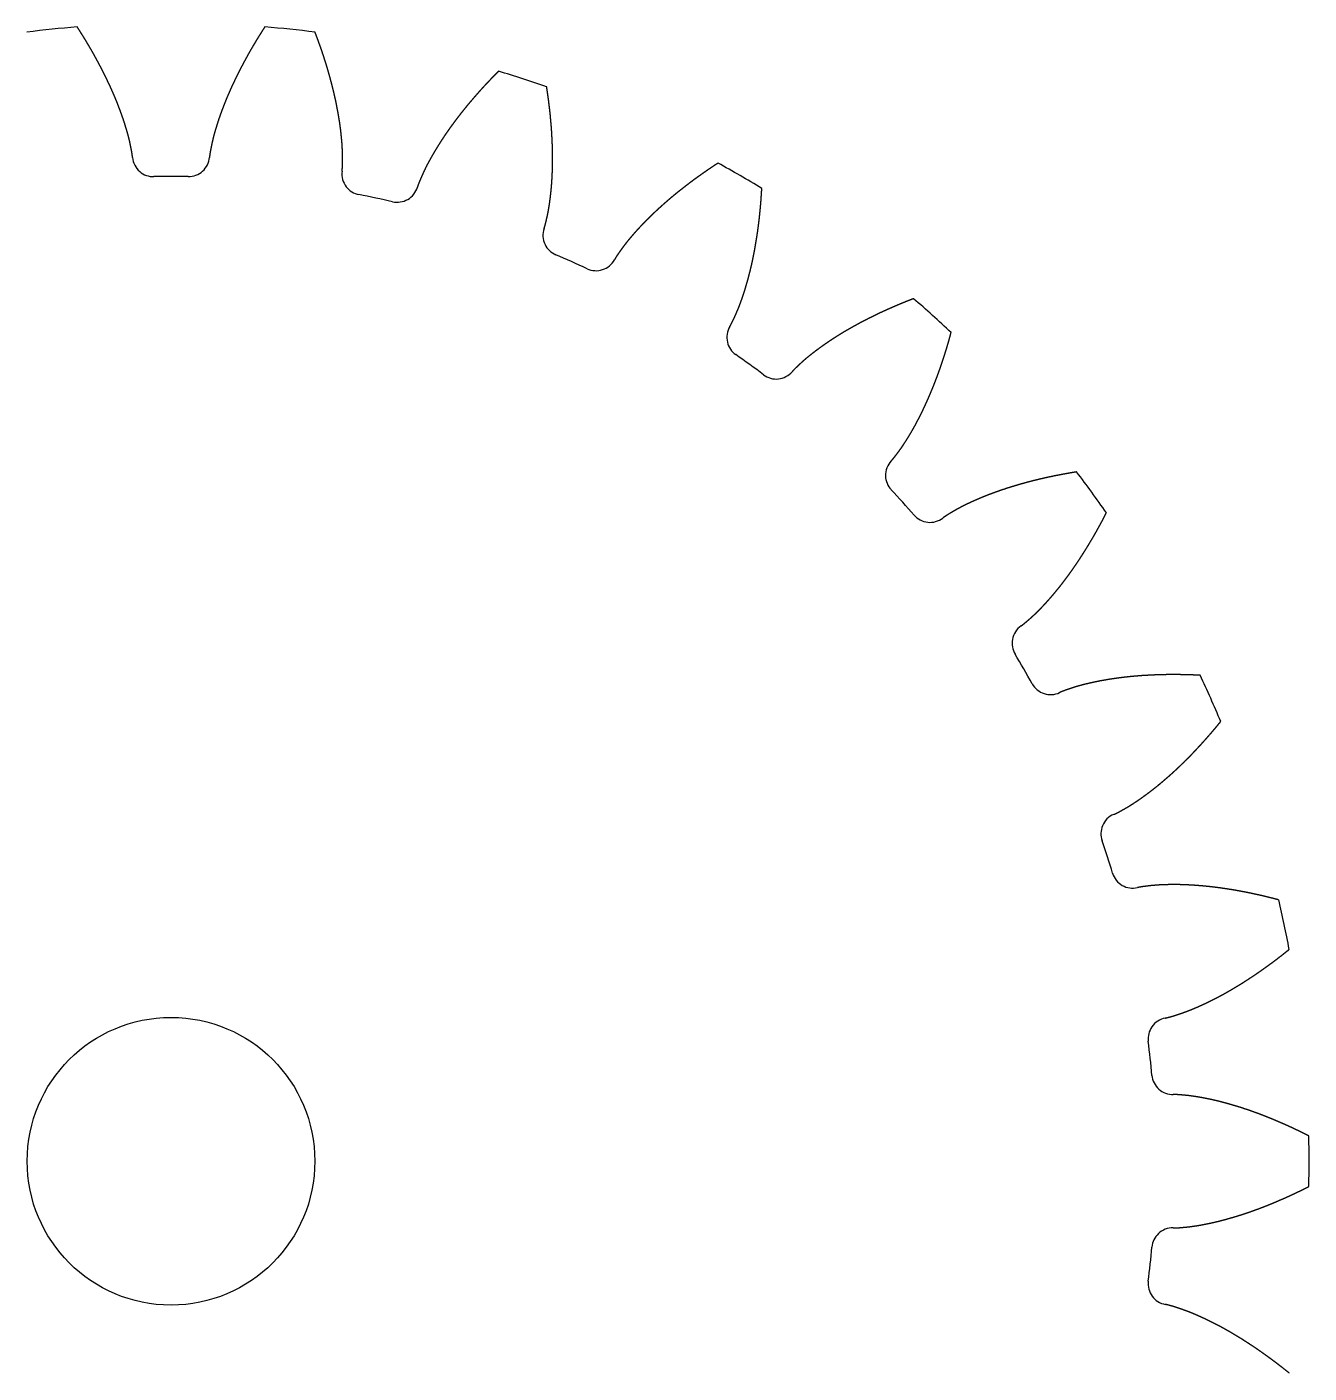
# Model space of a CAD drawing. Header units: millimetres. Extents: x -16.2 to 16.2, y -16.2 to 16.2.
# Drawn here: x -2.05 to 16.22, y -3.02 to 16.17 of the extents above; entities that cross this region are included whole.
import ezdxf

# ---------------------------------------------------------------- set-up
doc = ezdxf.new("R2010")
doc.units = ezdxf.units.MM
doc.layers.get('0').update_dxf_attribs({"linetype": 'CONTINUOUS'})

msp = doc.modelspace()

# ---------------------------------------------------------------- linework, layer by layer
msp.add_circle((0, 0), 2.05)
for radius, start, end in [(16.221, 94.7268, 97.2732), (16.221, 82.7268, 85.2732), (16.221, 70.7268, 73.2732), (16.221, 58.7268, 61.2732), (14.034, 89.0024, 90.9976), (14.034, 77.0024, 78.9976), (14.034, 65.0024, 66.9976), (16.221, 46.7268, 49.2732), (14.034, 53.0024, 54.9976), (16.221, 34.7268, 37.2732), (14.034, 41.0024, 42.9976), (14.034, 29.0024, 30.9976), (16.221, 22.7268, 25.2732), (14.034, 17.0024, 18.9976), (16.221, 10.7268, 13.2732), (14.034, 5.0024, 6.9976), (16.221, -1.2732, 1.2732), (14.034, 353.0024, 354.9976)]:
    msp.add_arc((0, 0), radius, start, end)
for points, degree, knots in [([(-0.549, 14.307), (-0.549, 14.307), (-0.549, 14.313), (-0.55, 14.324), (-0.552, 14.341), (-0.555, 14.363), (-0.56, 14.391), (-0.565, 14.419), (-0.571, 14.446), (-0.576, 14.474), (-0.582, 14.502), (-0.588, 14.53), (-0.595, 14.557), (-0.601, 14.585), (-0.608, 14.613), (-0.616, 14.64), (-0.624, 14.668), (-0.631, 14.695), (-0.64, 14.723), (-0.648, 14.75), (-0.656, 14.778), (-0.665, 14.805), (-0.674, 14.832), (-0.683, 14.86), (-0.693, 14.887), (-0.702, 14.914), (-0.712, 14.942), (-0.722, 14.969), (-0.732, 14.996), (-0.743, 15.023), (-0.753, 15.051), (-0.764, 15.078), (-0.775, 15.105), (-0.786, 15.132), (-0.797, 15.159), (-0.809, 15.186), (-0.82, 15.213), (-0.832, 15.24), (-0.844, 15.267), (-0.856, 15.294), (-0.868, 15.321), (-0.881, 15.348), (-0.893, 15.375), (-0.906, 15.401), (-0.919, 15.428), (-0.932, 15.455), (-0.945, 15.482), (-0.958, 15.508), (-0.972, 15.535), (-0.985, 15.562), (-0.999, 15.588), (-1.013, 15.615), (-1.027, 15.641), (-1.041, 15.668), (-1.056, 15.694), (-1.07, 15.721), (-1.085, 15.747), (-1.099, 15.774), (-1.114, 15.8), (-1.129, 15.826), (-1.144, 15.853), (-1.16, 15.879), (-1.175, 15.905), (-1.191, 15.931), (-1.206, 15.958), (-1.222, 15.984), (-1.238, 16.01), (-1.254, 16.036), (-1.271, 16.062), (-1.287, 16.088), (-1.303, 16.114), (-1.317, 16.135), (-1.327, 16.15), (-1.333, 16.16), (-1.337, 16.166)], 5, [0.014009, 0.014009, 0.014009, 0.014009, 0.014009, 0.014009, 0.0142857, 0.0285714, 0.0428571, 0.0571429, 0.0714286, 0.0857143, 0.1, 0.1142857, 0.1285714, 0.1428571, 0.1571429, 0.1714286, 0.1857143, 0.2, 0.2142857, 0.2285714, 0.2428571, 0.2571429, 0.2714286, 0.2857143, 0.3, 0.3142857, 0.3285714, 0.3428571, 0.3571429, 0.3714286, 0.3857143, 0.4, 0.4142857, 0.4285714, 0.4428571, 0.4571429, 0.4714286, 0.4857143, 0.5, 0.5142857, 0.5285714, 0.5428571, 0.5571429, 0.5714286, 0.5857143, 0.6, 0.6142857, 0.6285714, 0.6428571, 0.6571429, 0.6714286, 0.6857143, 0.7, 0.7142857, 0.7285714, 0.7428571, 0.7571429, 0.7714286, 0.7857143, 0.8, 0.8142857, 0.8285714, 0.8428571, 0.8571429, 0.8714286, 0.8857143, 0.9, 0.9142857, 0.9285714, 0.9428571, 0.9571429, 0.9714286, 0.9857143, 1, 1, 1, 1, 1, 1]), ([(1.337, 16.166), (1.333, 16.16), (1.327, 16.15), (1.317, 16.135), (1.303, 16.114), (1.287, 16.088), (1.271, 16.062), (1.254, 16.036), (1.238, 16.01), (1.222, 15.984), (1.206, 15.958), (1.191, 15.931), (1.175, 15.905), (1.16, 15.879), (1.144, 15.853), (1.129, 15.826), (1.114, 15.8), (1.099, 15.774), (1.085, 15.747), (1.07, 15.721), (1.056, 15.694), (1.041, 15.668), (1.027, 15.641), (1.013, 15.615), (0.999, 15.588), (0.985, 15.562), (0.972, 15.535), (0.958, 15.508), (0.945, 15.482), (0.932, 15.455), (0.919, 15.428), (0.906, 15.401), (0.893, 15.375), (0.881, 15.348), (0.868, 15.321), (0.856, 15.294), (0.844, 15.267), (0.832, 15.24), (0.82, 15.213), (0.809, 15.186), (0.797, 15.159), (0.786, 15.132), (0.775, 15.105), (0.764, 15.078), (0.753, 15.051), (0.743, 15.023), (0.732, 14.996), (0.722, 14.969), (0.712, 14.942), (0.702, 14.914), (0.693, 14.887), (0.683, 14.86), (0.674, 14.832), (0.665, 14.805), (0.656, 14.778), (0.648, 14.75), (0.64, 14.723), (0.631, 14.695), (0.624, 14.668), (0.616, 14.64), (0.608, 14.613), (0.601, 14.585), (0.595, 14.557), (0.588, 14.53), (0.582, 14.502), (0.576, 14.474), (0.571, 14.446), (0.565, 14.419), (0.56, 14.391), (0.555, 14.363), (0.552, 14.341), (0.55, 14.324), (0.549, 14.313), (0.549, 14.307), (0.549, 14.307)], 5, [-1, -1, -1, -1, -1, -1, -0.9857143, -0.9714286, -0.9571429, -0.9428571, -0.9285714, -0.9142857, -0.9, -0.8857143, -0.8714286, -0.8571429, -0.8428571, -0.8285714, -0.8142857, -0.8, -0.7857143, -0.7714286, -0.7571429, -0.7428571, -0.7285714, -0.7142857, -0.7, -0.6857143, -0.6714286, -0.6571429, -0.6428571, -0.6285714, -0.6142857, -0.6, -0.5857143, -0.5714286, -0.5571429, -0.5428571, -0.5285714, -0.5142857, -0.5, -0.4857143, -0.4714286, -0.4571429, -0.4428571, -0.4285714, -0.4142857, -0.4, -0.3857143, -0.3714286, -0.3571429, -0.3428571, -0.3285714, -0.3142857, -0.3, -0.2857143, -0.2714286, -0.2571429, -0.2428571, -0.2285714, -0.2142857, -0.2, -0.1857143, -0.1714286, -0.1571429, -0.1428571, -0.1285714, -0.1142857, -0.1, -0.0857143, -0.0714286, -0.0571429, -0.0428571, -0.0285714, -0.0142857, -0.014009, -0.014009, -0.014009, -0.014009, -0.014009, -0.014009]), ([(2.438, 14.108), (2.438, 14.108), (2.439, 14.114), (2.44, 14.125), (2.442, 14.142), (2.443, 14.165), (2.444, 14.193), (2.445, 14.221), (2.445, 14.249), (2.446, 14.278), (2.446, 14.306), (2.445, 14.334), (2.445, 14.363), (2.444, 14.391), (2.443, 14.42), (2.441, 14.448), (2.44, 14.477), (2.438, 14.505), (2.435, 14.534), (2.433, 14.563), (2.43, 14.591), (2.427, 14.62), (2.424, 14.648), (2.421, 14.677), (2.418, 14.706), (2.414, 14.735), (2.41, 14.763), (2.406, 14.792), (2.402, 14.821), (2.397, 14.849), (2.392, 14.878), (2.388, 14.907), (2.383, 14.936), (2.377, 14.965), (2.372, 14.993), (2.366, 15.022), (2.361, 15.051), (2.355, 15.08), (2.349, 15.109), (2.343, 15.138), (2.336, 15.167), (2.33, 15.195), (2.323, 15.224), (2.316, 15.253), (2.309, 15.282), (2.302, 15.311), (2.295, 15.34), (2.287, 15.369), (2.279, 15.398), (2.272, 15.426), (2.264, 15.455), (2.256, 15.484), (2.247, 15.513), (2.239, 15.542), (2.231, 15.571), (2.222, 15.6), (2.213, 15.629), (2.204, 15.658), (2.195, 15.686), (2.186, 15.715), (2.177, 15.744), (2.167, 15.773), (2.157, 15.802), (2.148, 15.831), (2.138, 15.86), (2.128, 15.889), (2.117, 15.917), (2.107, 15.946), (2.097, 15.975), (2.086, 16.004), (2.075, 16.033), (2.067, 16.056), (2.06, 16.073), (2.056, 16.085), (2.054, 16.09)], 5, [0.014009, 0.014009, 0.014009, 0.014009, 0.014009, 0.014009, 0.0142857, 0.0285714, 0.0428571, 0.0571429, 0.0714286, 0.0857143, 0.1, 0.1142857, 0.1285714, 0.1428571, 0.1571429, 0.1714286, 0.1857143, 0.2, 0.2142857, 0.2285714, 0.2428571, 0.2571429, 0.2714286, 0.2857143, 0.3, 0.3142857, 0.3285714, 0.3428571, 0.3571429, 0.3714286, 0.3857143, 0.4, 0.4142857, 0.4285714, 0.4428571, 0.4571429, 0.4714286, 0.4857143, 0.5, 0.5142857, 0.5285714, 0.5428571, 0.5571429, 0.5714286, 0.5857143, 0.6, 0.6142857, 0.6285714, 0.6428571, 0.6571429, 0.6714286, 0.6857143, 0.7, 0.7142857, 0.7285714, 0.7428571, 0.7571429, 0.7714286, 0.7857143, 0.8, 0.8142857, 0.8285714, 0.8428571, 0.8571429, 0.8714286, 0.8857143, 0.9, 0.9142857, 0.9285714, 0.9428571, 0.9571429, 0.9714286, 0.9857143, 1, 1, 1, 1, 1, 1]), ([(4.668, 15.534), (4.664, 15.53), (4.655, 15.521), (4.642, 15.508), (4.625, 15.491), (4.604, 15.469), (4.582, 15.447), (4.561, 15.425), (4.54, 15.402), (4.519, 15.38), (4.498, 15.358), (4.477, 15.336), (4.456, 15.313), (4.436, 15.291), (4.415, 15.268), (4.395, 15.246), (4.375, 15.223), (4.355, 15.2), (4.335, 15.178), (4.315, 15.155), (4.296, 15.132), (4.276, 15.109), (4.257, 15.086), (4.237, 15.063), (4.218, 15.04), (4.199, 15.017), (4.18, 14.994), (4.162, 14.97), (4.143, 14.947), (4.125, 14.924), (4.106, 14.9), (4.088, 14.877), (4.07, 14.853), (4.052, 14.829), (4.035, 14.806), (4.017, 14.782), (4, 14.758), (3.982, 14.734), (3.965, 14.71), (3.948, 14.686), (3.931, 14.662), (3.915, 14.638), (3.898, 14.614), (3.882, 14.589), (3.866, 14.565), (3.85, 14.541), (3.834, 14.516), (3.819, 14.492), (3.803, 14.467), (3.788, 14.442), (3.773, 14.418), (3.758, 14.393), (3.743, 14.368), (3.729, 14.343), (3.715, 14.318), (3.7, 14.293), (3.687, 14.268), (3.673, 14.243), (3.659, 14.217), (3.646, 14.192), (3.633, 14.167), (3.621, 14.141), (3.608, 14.116), (3.596, 14.09), (3.585, 14.064), (3.573, 14.038), (3.562, 14.012), (3.551, 13.986), (3.54, 13.96), (3.529, 13.934), (3.522, 13.913), (3.516, 13.897), (3.513, 13.886), (3.511, 13.88), (3.511, 13.88)], 5, [-1, -1, -1, -1, -1, -1, -0.9857143, -0.9714286, -0.9571429, -0.9428571, -0.9285714, -0.9142857, -0.9, -0.8857143, -0.8714286, -0.8571429, -0.8428571, -0.8285714, -0.8142857, -0.8, -0.7857143, -0.7714286, -0.7571429, -0.7428571, -0.7285714, -0.7142857, -0.7, -0.6857143, -0.6714286, -0.6571429, -0.6428571, -0.6285714, -0.6142857, -0.6, -0.5857143, -0.5714286, -0.5571429, -0.5428571, -0.5285714, -0.5142857, -0.5, -0.4857143, -0.4714286, -0.4571429, -0.4428571, -0.4285714, -0.4142857, -0.4, -0.3857143, -0.3714286, -0.3571429, -0.3428571, -0.3285714, -0.3142857, -0.3, -0.2857143, -0.2714286, -0.2571429, -0.2428571, -0.2285714, -0.2142857, -0.2, -0.1857143, -0.1714286, -0.1571429, -0.1428571, -0.1285714, -0.1142857, -0.1, -0.0857143, -0.0714286, -0.0571429, -0.0428571, -0.0285714, -0.0142857, -0.014009, -0.014009, -0.014009, -0.014009, -0.014009, -0.014009]), ([(5.318, 13.293), (5.318, 13.293), (5.32, 13.299), (5.324, 13.309), (5.329, 13.326), (5.335, 13.347), (5.342, 13.375), (5.348, 13.402), (5.354, 13.43), (5.361, 13.457), (5.367, 13.485), (5.372, 13.513), (5.378, 13.541), (5.383, 13.569), (5.388, 13.597), (5.392, 13.625), (5.396, 13.653), (5.4, 13.682), (5.404, 13.71), (5.407, 13.738), (5.411, 13.767), (5.414, 13.796), (5.417, 13.824), (5.42, 13.853), (5.422, 13.882), (5.425, 13.911), (5.427, 13.94), (5.429, 13.969), (5.431, 13.998), (5.432, 14.027), (5.434, 14.056), (5.435, 14.085), (5.436, 14.114), (5.437, 14.143), (5.438, 14.173), (5.438, 14.202), (5.438, 14.231), (5.439, 14.261), (5.439, 14.29), (5.439, 14.32), (5.438, 14.349), (5.438, 14.379), (5.438, 14.409), (5.437, 14.438), (5.436, 14.468), (5.435, 14.498), (5.434, 14.528), (5.432, 14.557), (5.431, 14.587), (5.429, 14.617), (5.428, 14.647), (5.426, 14.677), (5.424, 14.707), (5.422, 14.737), (5.419, 14.767), (5.417, 14.797), (5.414, 14.827), (5.411, 14.857), (5.409, 14.887), (5.406, 14.917), (5.402, 14.948), (5.399, 14.978), (5.396, 15.008), (5.392, 15.038), (5.388, 15.069), (5.385, 15.099), (5.381, 15.129), (5.377, 15.16), (5.372, 15.19), (5.368, 15.22), (5.363, 15.251), (5.36, 15.275), (5.357, 15.293), (5.355, 15.306), (5.354, 15.312)], 5, [0.014009, 0.014009, 0.014009, 0.014009, 0.014009, 0.014009, 0.0142857, 0.0285714, 0.0428571, 0.0571429, 0.0714286, 0.0857143, 0.1, 0.1142857, 0.1285714, 0.1428571, 0.1571429, 0.1714286, 0.1857143, 0.2, 0.2142857, 0.2285714, 0.2428571, 0.2571429, 0.2714286, 0.2857143, 0.3, 0.3142857, 0.3285714, 0.3428571, 0.3571429, 0.3714286, 0.3857143, 0.4, 0.4142857, 0.4285714, 0.4428571, 0.4571429, 0.4714286, 0.4857143, 0.5, 0.5142857, 0.5285714, 0.5428571, 0.5571429, 0.5714286, 0.5857143, 0.6, 0.6142857, 0.6285714, 0.6428571, 0.6571429, 0.6714286, 0.6857143, 0.7, 0.7142857, 0.7285714, 0.7428571, 0.7571429, 0.7714286, 0.7857143, 0.8, 0.8142857, 0.8285714, 0.8428571, 0.8571429, 0.8714286, 0.8857143, 0.9, 0.9142857, 0.9285714, 0.9428571, 0.9571429, 0.9714286, 0.9857143, 1, 1, 1, 1, 1, 1]), ([(-0.549, 14.307), (-0.545, 14.268), (-0.534, 14.23), (-0.499, 14.161), (-0.474, 14.13), (-0.417, 14.08), (-0.385, 14.062), (-0.317, 14.037), (-0.281, 14.031), (-0.244, 14.032)], 3, [0, 0, 0, 0, 0.01171933, 0.01171933, 0.02343867, 0.02343867, 0.03436069, 0.03436069, 0.04528271, 0.04528271, 0.04528271, 0.04528271]), ([(7.796, 14.224), (7.791, 14.221), (7.781, 14.214), (7.765, 14.204), (7.745, 14.191), (7.719, 14.174), (7.694, 14.156), (7.668, 14.139), (7.643, 14.122), (7.618, 14.105), (7.593, 14.087), (7.568, 14.07), (7.543, 14.052), (7.518, 14.034), (7.493, 14.017), (7.469, 13.999), (7.444, 13.981), (7.42, 13.963), (7.396, 13.945), (7.372, 13.927), (7.348, 13.908), (7.324, 13.89), (7.3, 13.871), (7.277, 13.853), (7.253, 13.834), (7.23, 13.816), (7.206, 13.797), (7.183, 13.778), (7.16, 13.759), (7.137, 13.74), (7.114, 13.721), (7.092, 13.701), (7.069, 13.682), (7.047, 13.663), (7.025, 13.643), (7.003, 13.624), (6.981, 13.604), (6.959, 13.584), (6.937, 13.564), (6.915, 13.544), (6.894, 13.524), (6.873, 13.504), (6.852, 13.484), (6.831, 13.463), (6.81, 13.443), (6.789, 13.422), (6.768, 13.402), (6.748, 13.381), (6.728, 13.36), (6.708, 13.339), (6.688, 13.318), (6.668, 13.297), (6.649, 13.276), (6.629, 13.254), (6.61, 13.233), (6.591, 13.211), (6.573, 13.19), (6.554, 13.168), (6.535, 13.146), (6.517, 13.124), (6.499, 13.102), (6.482, 13.079), (6.464, 13.057), (6.447, 13.034), (6.43, 13.011), (6.414, 12.988), (6.397, 12.965), (6.381, 12.942), (6.365, 12.919), (6.349, 12.896), (6.337, 12.876), (6.329, 12.862), (6.323, 12.852), (6.32, 12.847), (6.32, 12.847)], 5, [-1, -1, -1, -1, -1, -1, -0.9857143, -0.9714286, -0.9571429, -0.9428571, -0.9285714, -0.9142857, -0.9, -0.8857143, -0.8714286, -0.8571429, -0.8428571, -0.8285714, -0.8142857, -0.8, -0.7857143, -0.7714286, -0.7571429, -0.7428571, -0.7285714, -0.7142857, -0.7, -0.6857143, -0.6714286, -0.6571429, -0.6428571, -0.6285714, -0.6142857, -0.6, -0.5857143, -0.5714286, -0.5571429, -0.5428571, -0.5285714, -0.5142857, -0.5, -0.4857143, -0.4714286, -0.4571429, -0.4428571, -0.4285714, -0.4142857, -0.4, -0.3857143, -0.3714286, -0.3571429, -0.3428571, -0.3285714, -0.3142857, -0.3, -0.2857143, -0.2714286, -0.2571429, -0.2428571, -0.2285714, -0.2142857, -0.2, -0.1857143, -0.1714286, -0.1571429, -0.1428571, -0.1285714, -0.1142857, -0.1, -0.0857143, -0.0714286, -0.0571429, -0.0428571, -0.0285714, -0.0142857, -0.014009, -0.014009, -0.014009, -0.014009, -0.014009, -0.014009]), ([(2.438, 14.108), (2.433, 14.07), (2.436, 14.03), (2.456, 13.955), (2.474, 13.919), (2.519, 13.859), (2.547, 13.835), (2.608, 13.796), (2.643, 13.783), (2.678, 13.776)], 3, [0, 0, 0, 0, 0.01171933, 0.01171933, 0.02343867, 0.02343867, 0.03436069, 0.03436069, 0.04528271, 0.04528271, 0.04528271, 0.04528271]), ([(7.966, 11.897), (7.966, 11.897), (7.969, 11.902), (7.974, 11.912), (7.983, 11.926), (7.993, 11.946), (8.006, 11.972), (8.018, 11.997), (8.03, 12.023), (8.041, 12.049), (8.053, 12.075), (8.064, 12.101), (8.075, 12.127), (8.086, 12.153), (8.097, 12.179), (8.107, 12.206), (8.117, 12.233), (8.127, 12.26), (8.136, 12.287), (8.146, 12.314), (8.155, 12.341), (8.164, 12.368), (8.173, 12.396), (8.182, 12.423), (8.19, 12.451), (8.198, 12.479), (8.206, 12.507), (8.214, 12.535), (8.222, 12.563), (8.23, 12.591), (8.237, 12.619), (8.244, 12.647), (8.252, 12.675), (8.259, 12.704), (8.265, 12.732), (8.272, 12.761), (8.279, 12.79), (8.285, 12.818), (8.291, 12.847), (8.297, 12.876), (8.303, 12.905), (8.309, 12.934), (8.314, 12.963), (8.32, 12.992), (8.325, 13.022), (8.33, 13.051), (8.335, 13.08), (8.34, 13.11), (8.345, 13.139), (8.35, 13.169), (8.354, 13.198), (8.359, 13.228), (8.363, 13.258), (8.367, 13.288), (8.371, 13.317), (8.375, 13.347), (8.379, 13.377), (8.382, 13.407), (8.386, 13.437), (8.389, 13.468), (8.392, 13.498), (8.395, 13.528), (8.398, 13.558), (8.401, 13.589), (8.404, 13.619), (8.406, 13.649), (8.409, 13.68), (8.411, 13.711), (8.413, 13.741), (8.415, 13.772), (8.417, 13.802), (8.419, 13.827), (8.42, 13.845), (8.42, 13.858), (8.421, 13.864)], 5, [0.014009, 0.014009, 0.014009, 0.014009, 0.014009, 0.014009, 0.0142857, 0.0285714, 0.0428571, 0.0571429, 0.0714286, 0.0857143, 0.1, 0.1142857, 0.1285714, 0.1428571, 0.1571429, 0.1714286, 0.1857143, 0.2, 0.2142857, 0.2285714, 0.2428571, 0.2571429, 0.2714286, 0.2857143, 0.3, 0.3142857, 0.3285714, 0.3428571, 0.3571429, 0.3714286, 0.3857143, 0.4, 0.4142857, 0.4285714, 0.4428571, 0.4571429, 0.4714286, 0.4857143, 0.5, 0.5142857, 0.5285714, 0.5428571, 0.5571429, 0.5714286, 0.5857143, 0.6, 0.6142857, 0.6285714, 0.6428571, 0.6571429, 0.6714286, 0.6857143, 0.7, 0.7142857, 0.7285714, 0.7428571, 0.7571429, 0.7714286, 0.7857143, 0.8, 0.8142857, 0.8285714, 0.8428571, 0.8571429, 0.8714286, 0.8857143, 0.9, 0.9142857, 0.9285714, 0.9428571, 0.9571429, 0.9714286, 0.9857143, 1, 1, 1, 1, 1, 1]), ([(5.318, 13.293), (5.305, 13.256), (5.3, 13.217), (5.304, 13.139), (5.314, 13.101), (5.346, 13.033), (5.367, 13.003), (5.42, 12.953), (5.451, 12.932), (5.484, 12.918)], 3, [0, 0, 0, 0, 0.01171933, 0.01171933, 0.02343867, 0.02343867, 0.03436069, 0.03436069, 0.04528271, 0.04528271, 0.04528271, 0.04528271]), ([(10.583, 12.293), (10.578, 12.29), (10.566, 12.286), (10.549, 12.279), (10.526, 12.27), (10.497, 12.259), (10.469, 12.248), (10.44, 12.236), (10.412, 12.224), (10.384, 12.213), (10.356, 12.201), (10.328, 12.189), (10.3, 12.177), (10.272, 12.165), (10.244, 12.152), (10.216, 12.14), (10.189, 12.128), (10.161, 12.115), (10.134, 12.102), (10.106, 12.09), (10.079, 12.077), (10.052, 12.064), (10.025, 12.051), (9.998, 12.037), (9.971, 12.024), (9.944, 12.011), (9.917, 11.997), (9.891, 11.983), (9.864, 11.97), (9.838, 11.956), (9.812, 11.942), (9.786, 11.928), (9.759, 11.913), (9.734, 11.899), (9.708, 11.885), (9.682, 11.87), (9.656, 11.855), (9.631, 11.841), (9.606, 11.826), (9.58, 11.811), (9.555, 11.795), (9.53, 11.78), (9.505, 11.765), (9.48, 11.749), (9.456, 11.733), (9.431, 11.718), (9.407, 11.702), (9.383, 11.686), (9.359, 11.67), (9.335, 11.653), (9.311, 11.637), (9.287, 11.62), (9.264, 11.603), (9.24, 11.586), (9.217, 11.569), (9.194, 11.552), (9.171, 11.535), (9.148, 11.517), (9.126, 11.5), (9.103, 11.482), (9.081, 11.464), (9.059, 11.446), (9.038, 11.428), (9.016, 11.409), (8.995, 11.39), (8.974, 11.371), (8.953, 11.352), (8.932, 11.333), (8.912, 11.313), (8.892, 11.294), (8.876, 11.278), (8.864, 11.265), (8.857, 11.257), (8.853, 11.252), (8.853, 11.252)], 5, [-1, -1, -1, -1, -1, -1, -0.9857143, -0.9714286, -0.9571429, -0.9428571, -0.9285714, -0.9142857, -0.9, -0.8857143, -0.8714286, -0.8571429, -0.8428571, -0.8285714, -0.8142857, -0.8, -0.7857143, -0.7714286, -0.7571429, -0.7428571, -0.7285714, -0.7142857, -0.7, -0.6857143, -0.6714286, -0.6571429, -0.6428571, -0.6285714, -0.6142857, -0.6, -0.5857143, -0.5714286, -0.5571429, -0.5428571, -0.5285714, -0.5142857, -0.5, -0.4857143, -0.4714286, -0.4571429, -0.4428571, -0.4285714, -0.4142857, -0.4, -0.3857143, -0.3714286, -0.3571429, -0.3428571, -0.3285714, -0.3142857, -0.3, -0.2857143, -0.2714286, -0.2571429, -0.2428571, -0.2285714, -0.2142857, -0.2, -0.1857143, -0.1714286, -0.1571429, -0.1428571, -0.1285714, -0.1142857, -0.1, -0.0857143, -0.0714286, -0.0571429, -0.0428571, -0.0285714, -0.0142857, -0.014009, -0.014009, -0.014009, -0.014009, -0.014009, -0.014009]), ([(7.966, 11.897), (7.945, 11.864), (7.932, 11.827), (7.92, 11.749), (7.921, 11.71), (7.939, 11.637), (7.954, 11.603), (7.994, 11.543), (8.02, 11.517), (8.05, 11.496)], 3, [0, 0, 0, 0, 0.01171933, 0.01171933, 0.02343867, 0.02343867, 0.03436069, 0.03436069, 0.04528271, 0.04528271, 0.04528271, 0.04528271]), ([(10.265, 9.981), (10.265, 9.981), (10.269, 9.985), (10.277, 9.993), (10.288, 10.006), (10.302, 10.024), (10.32, 10.046), (10.337, 10.068), (10.354, 10.091), (10.371, 10.114), (10.387, 10.136), (10.404, 10.159), (10.42, 10.183), (10.436, 10.206), (10.452, 10.23), (10.468, 10.254), (10.483, 10.278), (10.498, 10.302), (10.513, 10.327), (10.528, 10.351), (10.543, 10.376), (10.557, 10.401), (10.572, 10.426), (10.586, 10.451), (10.6, 10.476), (10.614, 10.502), (10.627, 10.527), (10.641, 10.553), (10.654, 10.579), (10.668, 10.605), (10.681, 10.631), (10.694, 10.657), (10.707, 10.683), (10.719, 10.709), (10.732, 10.736), (10.744, 10.762), (10.757, 10.789), (10.769, 10.816), (10.781, 10.843), (10.793, 10.87), (10.805, 10.897), (10.816, 10.924), (10.828, 10.951), (10.839, 10.979), (10.851, 11.006), (10.862, 11.034), (10.873, 11.061), (10.884, 11.089), (10.895, 11.117), (10.905, 11.145), (10.916, 11.173), (10.926, 11.201), (10.937, 11.229), (10.947, 11.258), (10.957, 11.286), (10.967, 11.314), (10.977, 11.343), (10.987, 11.372), (10.996, 11.4), (11.006, 11.429), (11.015, 11.458), (11.024, 11.487), (11.034, 11.516), (11.043, 11.545), (11.052, 11.574), (11.06, 11.603), (11.069, 11.633), (11.078, 11.662), (11.086, 11.692), (11.095, 11.721), (11.103, 11.751), (11.109, 11.775), (11.114, 11.792), (11.117, 11.804), (11.119, 11.81)], 5, [0.014009, 0.014009, 0.014009, 0.014009, 0.014009, 0.014009, 0.0142857, 0.0285714, 0.0428571, 0.0571429, 0.0714286, 0.0857143, 0.1, 0.1142857, 0.1285714, 0.1428571, 0.1571429, 0.1714286, 0.1857143, 0.2, 0.2142857, 0.2285714, 0.2428571, 0.2571429, 0.2714286, 0.2857143, 0.3, 0.3142857, 0.3285714, 0.3428571, 0.3571429, 0.3714286, 0.3857143, 0.4, 0.4142857, 0.4285714, 0.4428571, 0.4571429, 0.4714286, 0.4857143, 0.5, 0.5142857, 0.5285714, 0.5428571, 0.5571429, 0.5714286, 0.5857143, 0.6, 0.6142857, 0.6285714, 0.6428571, 0.6571429, 0.6714286, 0.6857143, 0.7, 0.7142857, 0.7285714, 0.7428571, 0.7571429, 0.7714286, 0.7857143, 0.8, 0.8142857, 0.8285714, 0.8428571, 0.8571429, 0.8714286, 0.8857143, 0.9, 0.9142857, 0.9285714, 0.9428571, 0.9571429, 0.9714286, 0.9857143, 1, 1, 1, 1, 1, 1]), ([(10.265, 9.981), (10.238, 9.952), (10.217, 9.919), (10.189, 9.846), (10.183, 9.807), (10.185, 9.732), (10.192, 9.696), (10.22, 9.628), (10.239, 9.597), (10.264, 9.571)], 3, [0, 0, 0, 0, 0.01171933, 0.01171933, 0.02343867, 0.02343867, 0.03436069, 0.03436069, 0.04528271, 0.04528271, 0.04528271, 0.04528271]), ([(12.908, 9.824), (12.902, 9.823), (12.89, 9.821), (12.871, 9.818), (12.847, 9.814), (12.817, 9.809), (12.786, 9.803), (12.756, 9.798), (12.726, 9.792), (12.696, 9.787), (12.666, 9.781), (12.636, 9.775), (12.606, 9.769), (12.576, 9.763), (12.547, 9.757), (12.517, 9.751), (12.487, 9.744), (12.458, 9.738), (12.428, 9.731), (12.399, 9.724), (12.37, 9.717), (12.34, 9.71), (12.311, 9.703), (12.282, 9.696), (12.253, 9.688), (12.224, 9.681), (12.195, 9.673), (12.166, 9.665), (12.137, 9.657), (12.109, 9.649), (12.08, 9.641), (12.052, 9.632), (12.023, 9.624), (11.995, 9.615), (11.967, 9.607), (11.938, 9.598), (11.91, 9.589), (11.882, 9.579), (11.854, 9.57), (11.826, 9.561), (11.799, 9.551), (11.771, 9.541), (11.744, 9.531), (11.716, 9.521), (11.689, 9.511), (11.661, 9.501), (11.634, 9.49), (11.607, 9.48), (11.58, 9.469), (11.553, 9.458), (11.527, 9.447), (11.5, 9.435), (11.474, 9.424), (11.447, 9.412), (11.421, 9.4), (11.395, 9.388), (11.369, 9.376), (11.343, 9.364), (11.317, 9.351), (11.292, 9.338), (11.266, 9.326), (11.241, 9.312), (11.216, 9.299), (11.191, 9.285), (11.167, 9.271), (11.142, 9.257), (11.118, 9.242), (11.093, 9.228), (11.069, 9.213), (11.046, 9.198), (11.027, 9.186), (11.013, 9.176), (11.004, 9.169), (10.999, 9.166), (10.999, 9.166)], 5, [-1, -1, -1, -1, -1, -1, -0.9857143, -0.9714286, -0.9571429, -0.9428571, -0.9285714, -0.9142857, -0.9, -0.8857143, -0.8714286, -0.8571429, -0.8428571, -0.8285714, -0.8142857, -0.8, -0.7857143, -0.7714286, -0.7571429, -0.7428571, -0.7285714, -0.7142857, -0.7, -0.6857143, -0.6714286, -0.6571429, -0.6428571, -0.6285714, -0.6142857, -0.6, -0.5857143, -0.5714286, -0.5571429, -0.5428571, -0.5285714, -0.5142857, -0.5, -0.4857143, -0.4714286, -0.4571429, -0.4428571, -0.4285714, -0.4142857, -0.4, -0.3857143, -0.3714286, -0.3571429, -0.3428571, -0.3285714, -0.3142857, -0.3, -0.2857143, -0.2714286, -0.2571429, -0.2428571, -0.2285714, -0.2142857, -0.2, -0.1857143, -0.1714286, -0.1571429, -0.1428571, -0.1285714, -0.1142857, -0.1, -0.0857143, -0.0714286, -0.0571429, -0.0428571, -0.0285714, -0.0142857, -0.014009, -0.014009, -0.014009, -0.014009, -0.014009, -0.014009]), ([(12.116, 7.628), (12.116, 7.629), (12.121, 7.632), (12.13, 7.638), (12.144, 7.649), (12.161, 7.663), (12.183, 7.681), (12.204, 7.699), (12.226, 7.718), (12.247, 7.736), (12.268, 7.755), (12.289, 7.774), (12.31, 7.794), (12.33, 7.813), (12.351, 7.833), (12.371, 7.853), (12.391, 7.874), (12.411, 7.894), (12.43, 7.915), (12.45, 7.936), (12.47, 7.957), (12.489, 7.979), (12.508, 8), (12.527, 8.022), (12.546, 8.043), (12.565, 8.065), (12.584, 8.088), (12.602, 8.11), (12.621, 8.132), (12.639, 8.155), (12.658, 8.178), (12.676, 8.2), (12.694, 8.223), (12.712, 8.247), (12.73, 8.27), (12.747, 8.293), (12.765, 8.317), (12.782, 8.34), (12.8, 8.364), (12.817, 8.388), (12.834, 8.412), (12.851, 8.436), (12.868, 8.461), (12.885, 8.485), (12.902, 8.51), (12.919, 8.534), (12.935, 8.559), (12.952, 8.584), (12.968, 8.609), (12.984, 8.634), (13, 8.659), (13.016, 8.685), (13.032, 8.71), (13.048, 8.736), (13.064, 8.761), (13.08, 8.787), (13.095, 8.813), (13.111, 8.839), (13.126, 8.865), (13.141, 8.891), (13.157, 8.917), (13.172, 8.944), (13.187, 8.97), (13.202, 8.997), (13.216, 9.024), (13.231, 9.05), (13.246, 9.077), (13.26, 9.104), (13.275, 9.131), (13.289, 9.158), (13.303, 9.186), (13.315, 9.207), (13.323, 9.224), (13.329, 9.235), (13.332, 9.24)], 5, [0.014009, 0.014009, 0.014009, 0.014009, 0.014009, 0.014009, 0.0142857, 0.0285714, 0.0428571, 0.0571429, 0.0714286, 0.0857143, 0.1, 0.1142857, 0.1285714, 0.1428571, 0.1571429, 0.1714286, 0.1857143, 0.2, 0.2142857, 0.2285714, 0.2428571, 0.2571429, 0.2714286, 0.2857143, 0.3, 0.3142857, 0.3285714, 0.3428571, 0.3571429, 0.3714286, 0.3857143, 0.4, 0.4142857, 0.4285714, 0.4428571, 0.4571429, 0.4714286, 0.4857143, 0.5, 0.5142857, 0.5285714, 0.5428571, 0.5571429, 0.5714286, 0.5857143, 0.6, 0.6142857, 0.6285714, 0.6428571, 0.6571429, 0.6714286, 0.6857143, 0.7, 0.7142857, 0.7285714, 0.7428571, 0.7571429, 0.7714286, 0.7857143, 0.8, 0.8142857, 0.8285714, 0.8428571, 0.8571429, 0.8714286, 0.8857143, 0.9, 0.9142857, 0.9285714, 0.9428571, 0.9571429, 0.9714286, 0.9857143, 1, 1, 1, 1, 1, 1]), ([(12.116, 7.628), (12.084, 7.606), (12.056, 7.578), (12.014, 7.512), (11.999, 7.476), (11.985, 7.401), (11.985, 7.365), (11.998, 7.293), (12.011, 7.259), (12.03, 7.228)], 3, [0, 0, 0, 0, 0.01171933, 0.01171933, 0.02343867, 0.02343867, 0.03436069, 0.03436069, 0.04528271, 0.04528271, 0.04528271, 0.04528271]), ([(14.668, 6.925), (14.662, 6.926), (14.65, 6.926), (14.631, 6.927), (14.607, 6.928), (14.576, 6.929), (14.545, 6.931), (14.515, 6.932), (14.484, 6.933), (14.453, 6.933), (14.423, 6.934), (14.392, 6.934), (14.362, 6.935), (14.331, 6.935), (14.301, 6.935), (14.271, 6.935), (14.24, 6.935), (14.21, 6.935), (14.18, 6.934), (14.15, 6.934), (14.12, 6.933), (14.089, 6.932), (14.059, 6.931), (14.029, 6.93), (13.999, 6.929), (13.969, 6.928), (13.94, 6.926), (13.91, 6.924), (13.88, 6.923), (13.85, 6.921), (13.821, 6.919), (13.791, 6.916), (13.761, 6.914), (13.732, 6.911), (13.702, 6.909), (13.673, 6.906), (13.644, 6.903), (13.614, 6.9), (13.585, 6.896), (13.556, 6.893), (13.527, 6.889), (13.498, 6.885), (13.469, 6.881), (13.44, 6.877), (13.411, 6.873), (13.382, 6.869), (13.353, 6.864), (13.325, 6.859), (13.296, 6.854), (13.267, 6.849), (13.239, 6.844), (13.211, 6.838), (13.182, 6.832), (13.154, 6.826), (13.126, 6.82), (13.098, 6.814), (13.07, 6.807), (13.042, 6.801), (13.014, 6.794), (12.987, 6.787), (12.959, 6.779), (12.932, 6.772), (12.904, 6.764), (12.877, 6.755), (12.85, 6.747), (12.823, 6.738), (12.796, 6.729), (12.77, 6.72), (12.743, 6.71), (12.717, 6.701), (12.696, 6.692), (12.68, 6.686), (12.67, 6.681), (12.665, 6.678), (12.664, 6.678)], 5, [-1, -1, -1, -1, -1, -1, -0.9857143, -0.9714286, -0.9571429, -0.9428571, -0.9285714, -0.9142857, -0.9, -0.8857143, -0.8714286, -0.8571429, -0.8428571, -0.8285714, -0.8142857, -0.8, -0.7857143, -0.7714286, -0.7571429, -0.7428571, -0.7285714, -0.7142857, -0.7, -0.6857143, -0.6714286, -0.6571429, -0.6428571, -0.6285714, -0.6142857, -0.6, -0.5857143, -0.5714286, -0.5571429, -0.5428571, -0.5285714, -0.5142857, -0.5, -0.4857143, -0.4714286, -0.4571429, -0.4428571, -0.4285714, -0.4142857, -0.4, -0.3857143, -0.3714286, -0.3571429, -0.3428571, -0.3285714, -0.3142857, -0.3, -0.2857143, -0.2714286, -0.2571429, -0.2428571, -0.2285714, -0.2142857, -0.2, -0.1857143, -0.1714286, -0.1571429, -0.1428571, -0.1285714, -0.1142857, -0.1, -0.0857143, -0.0714286, -0.0571429, -0.0428571, -0.0285714, -0.0142857, -0.014009, -0.014009, -0.014009, -0.014009, -0.014009, -0.014009]), ([(13.437, 4.943), (13.437, 4.943), (13.443, 4.945), (13.453, 4.95), (13.468, 4.957), (13.489, 4.967), (13.514, 4.98), (13.538, 4.993), (13.563, 5.007), (13.588, 5.021), (13.612, 5.035), (13.637, 5.049), (13.661, 5.064), (13.685, 5.079), (13.709, 5.094), (13.733, 5.11), (13.757, 5.126), (13.781, 5.142), (13.804, 5.158), (13.828, 5.174), (13.851, 5.191), (13.875, 5.208), (13.898, 5.225), (13.921, 5.242), (13.944, 5.259), (13.967, 5.277), (13.99, 5.294), (14.013, 5.312), (14.036, 5.331), (14.059, 5.349), (14.081, 5.367), (14.104, 5.386), (14.126, 5.405), (14.148, 5.423), (14.171, 5.443), (14.193, 5.462), (14.215, 5.481), (14.237, 5.501), (14.259, 5.52), (14.281, 5.54), (14.303, 5.56), (14.324, 5.58), (14.346, 5.6), (14.368, 5.621), (14.389, 5.641), (14.411, 5.662), (14.432, 5.683), (14.453, 5.704), (14.474, 5.725), (14.496, 5.746), (14.517, 5.767), (14.538, 5.789), (14.559, 5.81), (14.579, 5.832), (14.6, 5.854), (14.621, 5.876), (14.641, 5.898), (14.662, 5.92), (14.682, 5.942), (14.703, 5.965), (14.723, 5.987), (14.743, 6.01), (14.764, 6.033), (14.784, 6.056), (14.804, 6.079), (14.824, 6.102), (14.844, 6.125), (14.863, 6.148), (14.883, 6.172), (14.903, 6.195), (14.922, 6.219), (14.938, 6.238), (14.95, 6.252), (14.957, 6.262), (14.961, 6.267)], 5, [0.014009, 0.014009, 0.014009, 0.014009, 0.014009, 0.014009, 0.0142857, 0.0285714, 0.0428571, 0.0571429, 0.0714286, 0.0857143, 0.1, 0.1142857, 0.1285714, 0.1428571, 0.1571429, 0.1714286, 0.1857143, 0.2, 0.2142857, 0.2285714, 0.2428571, 0.2571429, 0.2714286, 0.2857143, 0.3, 0.3142857, 0.3285714, 0.3428571, 0.3571429, 0.3714286, 0.3857143, 0.4, 0.4142857, 0.4285714, 0.4428571, 0.4571429, 0.4714286, 0.4857143, 0.5, 0.5142857, 0.5285714, 0.5428571, 0.5571429, 0.5714286, 0.5857143, 0.6, 0.6142857, 0.6285714, 0.6428571, 0.6571429, 0.6714286, 0.6857143, 0.7, 0.7142857, 0.7285714, 0.7428571, 0.7571429, 0.7714286, 0.7857143, 0.8, 0.8142857, 0.8285714, 0.8428571, 0.8571429, 0.8714286, 0.8857143, 0.9, 0.9142857, 0.9285714, 0.9428571, 0.9571429, 0.9714286, 0.9857143, 1, 1, 1, 1, 1, 1]), ([(13.437, 4.943), (13.401, 4.928), (13.368, 4.906), (13.313, 4.85), (13.291, 4.818), (13.262, 4.748), (13.255, 4.712), (13.252, 4.639), (13.258, 4.603), (13.27, 4.568)], 3, [0, 0, 0, 0, 0.01171933, 0.01171933, 0.02343867, 0.02343867, 0.03436069, 0.03436069, 0.04528271, 0.04528271, 0.04528271, 0.04528271]), ([(15.787, 3.724), (15.782, 3.726), (15.77, 3.729), (15.752, 3.734), (15.728, 3.74), (15.698, 3.748), (15.668, 3.755), (15.639, 3.762), (15.609, 3.77), (15.579, 3.777), (15.549, 3.784), (15.52, 3.791), (15.49, 3.797), (15.46, 3.804), (15.43, 3.81), (15.401, 3.817), (15.371, 3.823), (15.341, 3.829), (15.312, 3.835), (15.282, 3.84), (15.252, 3.846), (15.223, 3.851), (15.193, 3.857), (15.164, 3.862), (15.134, 3.867), (15.105, 3.872), (15.075, 3.876), (15.045, 3.881), (15.016, 3.885), (14.986, 3.89), (14.957, 3.894), (14.928, 3.898), (14.898, 3.902), (14.869, 3.905), (14.839, 3.909), (14.81, 3.912), (14.781, 3.915), (14.751, 3.918), (14.722, 3.921), (14.693, 3.924), (14.663, 3.926), (14.634, 3.929), (14.605, 3.931), (14.576, 3.933), (14.547, 3.935), (14.518, 3.936), (14.489, 3.938), (14.459, 3.939), (14.43, 3.94), (14.401, 3.941), (14.373, 3.942), (14.344, 3.942), (14.315, 3.942), (14.286, 3.942), (14.257, 3.942), (14.228, 3.942), (14.2, 3.941), (14.171, 3.941), (14.142, 3.94), (14.114, 3.938), (14.085, 3.937), (14.057, 3.935), (14.029, 3.933), (14, 3.93), (13.972, 3.928), (13.944, 3.925), (13.916, 3.921), (13.888, 3.918), (13.86, 3.914), (13.832, 3.91), (13.81, 3.907), (13.793, 3.903), (13.782, 3.901), (13.776, 3.899), (13.776, 3.899)], 5, [-1, -1, -1, -1, -1, -1, -0.9857143, -0.9714286, -0.9571429, -0.9428571, -0.9285714, -0.9142857, -0.9, -0.8857143, -0.8714286, -0.8571429, -0.8428571, -0.8285714, -0.8142857, -0.8, -0.7857143, -0.7714286, -0.7571429, -0.7428571, -0.7285714, -0.7142857, -0.7, -0.6857143, -0.6714286, -0.6571429, -0.6428571, -0.6285714, -0.6142857, -0.6, -0.5857143, -0.5714286, -0.5571429, -0.5428571, -0.5285714, -0.5142857, -0.5, -0.4857143, -0.4714286, -0.4571429, -0.4428571, -0.4285714, -0.4142857, -0.4, -0.3857143, -0.3714286, -0.3571429, -0.3428571, -0.3285714, -0.3142857, -0.3, -0.2857143, -0.2714286, -0.2571429, -0.2428571, -0.2285714, -0.2142857, -0.2, -0.1857143, -0.1714286, -0.1571429, -0.1428571, -0.1285714, -0.1142857, -0.1, -0.0857143, -0.0714286, -0.0571429, -0.0428571, -0.0285714, -0.0142857, -0.014009, -0.014009, -0.014009, -0.014009, -0.014009, -0.014009]), ([(14.171, 2.041), (14.171, 2.041), (14.177, 2.042), (14.188, 2.044), (14.205, 2.048), (14.227, 2.054), (14.254, 2.061), (14.281, 2.069), (14.308, 2.078), (14.335, 2.086), (14.362, 2.095), (14.389, 2.104), (14.415, 2.113), (14.442, 2.123), (14.469, 2.133), (14.496, 2.143), (14.522, 2.153), (14.549, 2.164), (14.575, 2.175), (14.602, 2.186), (14.628, 2.198), (14.654, 2.209), (14.681, 2.221), (14.707, 2.233), (14.733, 2.245), (14.759, 2.257), (14.785, 2.27), (14.811, 2.283), (14.837, 2.296), (14.863, 2.309), (14.889, 2.322), (14.915, 2.336), (14.941, 2.349), (14.967, 2.363), (14.993, 2.377), (15.018, 2.391), (15.044, 2.406), (15.07, 2.42), (15.095, 2.435), (15.121, 2.45), (15.146, 2.465), (15.172, 2.48), (15.197, 2.495), (15.222, 2.511), (15.248, 2.526), (15.273, 2.542), (15.298, 2.558), (15.323, 2.574), (15.348, 2.59), (15.373, 2.607), (15.398, 2.623), (15.423, 2.64), (15.448, 2.656), (15.473, 2.673), (15.498, 2.69), (15.523, 2.707), (15.548, 2.725), (15.572, 2.742), (15.597, 2.76), (15.622, 2.777), (15.646, 2.795), (15.671, 2.813), (15.695, 2.831), (15.72, 2.849), (15.744, 2.868), (15.768, 2.886), (15.793, 2.905), (15.817, 2.924), (15.841, 2.942), (15.865, 2.961), (15.889, 2.981), (15.909, 2.996), (15.923, 3.007), (15.933, 3.015), (15.937, 3.019)], 5, [0.014009, 0.014009, 0.014009, 0.014009, 0.014009, 0.014009, 0.0142857, 0.0285714, 0.0428571, 0.0571429, 0.0714286, 0.0857143, 0.1, 0.1142857, 0.1285714, 0.1428571, 0.1571429, 0.1714286, 0.1857143, 0.2, 0.2142857, 0.2285714, 0.2428571, 0.2571429, 0.2714286, 0.2857143, 0.3, 0.3142857, 0.3285714, 0.3428571, 0.3571429, 0.3714286, 0.3857143, 0.4, 0.4142857, 0.4285714, 0.4428571, 0.4571429, 0.4714286, 0.4857143, 0.5, 0.5142857, 0.5285714, 0.5428571, 0.5571429, 0.5714286, 0.5857143, 0.6, 0.6142857, 0.6285714, 0.6428571, 0.6571429, 0.6714286, 0.6857143, 0.7, 0.7142857, 0.7285714, 0.7428571, 0.7571429, 0.7714286, 0.7857143, 0.8, 0.8142857, 0.8285714, 0.8428571, 0.8571429, 0.8714286, 0.8857143, 0.9, 0.9142857, 0.9285714, 0.9428571, 0.9571429, 0.9714286, 0.9857143, 1, 1, 1, 1, 1, 1]), ([(14.171, 2.041), (14.133, 2.034), (14.096, 2.019), (14.031, 1.976), (14.003, 1.949), (13.96, 1.887), (13.945, 1.853), (13.927, 1.783), (13.925, 1.746), (13.929, 1.71)], 3, [0, 0, 0, 0, 0.01171933, 0.01171933, 0.02343867, 0.02343867, 0.03436069, 0.03436069, 0.04528271, 0.04528271, 0.04528271, 0.04528271]), ([(16.217, 0.36), (16.211, 0.363), (16.2, 0.369), (16.184, 0.377), (16.162, 0.388), (16.134, 0.402), (16.107, 0.415), (16.079, 0.429), (16.051, 0.442), (16.024, 0.455), (15.996, 0.468), (15.969, 0.481), (15.941, 0.494), (15.913, 0.506), (15.885, 0.519), (15.858, 0.531), (15.83, 0.543), (15.802, 0.555), (15.774, 0.567), (15.747, 0.579), (15.719, 0.591), (15.691, 0.602), (15.663, 0.614), (15.635, 0.625), (15.607, 0.636), (15.579, 0.647), (15.552, 0.658), (15.524, 0.668), (15.496, 0.679), (15.468, 0.689), (15.44, 0.699), (15.412, 0.709), (15.384, 0.719), (15.356, 0.729), (15.328, 0.738), (15.3, 0.747), (15.272, 0.757), (15.244, 0.766), (15.215, 0.775), (15.187, 0.783), (15.159, 0.792), (15.131, 0.8), (15.103, 0.808), (15.075, 0.816), (15.047, 0.824), (15.019, 0.832), (14.991, 0.839), (14.962, 0.847), (14.934, 0.854), (14.906, 0.861), (14.878, 0.867), (14.85, 0.874), (14.822, 0.88), (14.793, 0.886), (14.765, 0.892), (14.737, 0.897), (14.709, 0.903), (14.681, 0.908), (14.652, 0.913), (14.624, 0.918), (14.596, 0.922), (14.568, 0.926), (14.54, 0.93), (14.512, 0.934), (14.483, 0.937), (14.455, 0.94), (14.427, 0.942), (14.399, 0.945), (14.371, 0.947), (14.343, 0.949), (14.32, 0.95), (14.303, 0.95), (14.292, 0.95), (14.286, 0.95), (14.286, 0.95)], 5, [-1, -1, -1, -1, -1, -1, -0.9857143, -0.9714286, -0.9571429, -0.9428571, -0.9285714, -0.9142857, -0.9, -0.8857143, -0.8714286, -0.8571429, -0.8428571, -0.8285714, -0.8142857, -0.8, -0.7857143, -0.7714286, -0.7571429, -0.7428571, -0.7285714, -0.7142857, -0.7, -0.6857143, -0.6714286, -0.6571429, -0.6428571, -0.6285714, -0.6142857, -0.6, -0.5857143, -0.5714286, -0.5571429, -0.5428571, -0.5285714, -0.5142857, -0.5, -0.4857143, -0.4714286, -0.4571429, -0.4428571, -0.4285714, -0.4142857, -0.4, -0.3857143, -0.3714286, -0.3571429, -0.3428571, -0.3285714, -0.3142857, -0.3, -0.2857143, -0.2714286, -0.2571429, -0.2428571, -0.2285714, -0.2142857, -0.2, -0.1857143, -0.1714286, -0.1571429, -0.1428571, -0.1285714, -0.1142857, -0.1, -0.0857143, -0.0714286, -0.0571429, -0.0428571, -0.0285714, -0.0142857, -0.014009, -0.014009, -0.014009, -0.014009, -0.014009, -0.014009]), ([(14.286, -0.95), (14.286, -0.95), (14.292, -0.95), (14.303, -0.95), (14.32, -0.95), (14.343, -0.949), (14.371, -0.947), (14.399, -0.945), (14.427, -0.942), (14.455, -0.94), (14.483, -0.937), (14.512, -0.934), (14.54, -0.93), (14.568, -0.926), (14.596, -0.922), (14.624, -0.918), (14.652, -0.913), (14.681, -0.908), (14.709, -0.903), (14.737, -0.897), (14.765, -0.892), (14.793, -0.886), (14.822, -0.88), (14.85, -0.874), (14.878, -0.867), (14.906, -0.861), (14.934, -0.854), (14.962, -0.847), (14.991, -0.839), (15.019, -0.832), (15.047, -0.824), (15.075, -0.816), (15.103, -0.808), (15.131, -0.8), (15.159, -0.792), (15.187, -0.783), (15.215, -0.775), (15.244, -0.766), (15.272, -0.757), (15.3, -0.747), (15.328, -0.738), (15.356, -0.729), (15.384, -0.719), (15.412, -0.709), (15.44, -0.699), (15.468, -0.689), (15.496, -0.679), (15.524, -0.668), (15.552, -0.658), (15.579, -0.647), (15.607, -0.636), (15.635, -0.625), (15.663, -0.614), (15.691, -0.602), (15.719, -0.591), (15.747, -0.579), (15.774, -0.567), (15.802, -0.555), (15.83, -0.543), (15.858, -0.531), (15.885, -0.519), (15.913, -0.506), (15.941, -0.494), (15.969, -0.481), (15.996, -0.468), (16.024, -0.455), (16.051, -0.442), (16.079, -0.429), (16.107, -0.415), (16.134, -0.402), (16.162, -0.388), (16.184, -0.377), (16.2, -0.369), (16.211, -0.363), (16.217, -0.36)], 5, [0.014009, 0.014009, 0.014009, 0.014009, 0.014009, 0.014009, 0.0142857, 0.0285714, 0.0428571, 0.0571429, 0.0714286, 0.0857143, 0.1, 0.1142857, 0.1285714, 0.1428571, 0.1571429, 0.1714286, 0.1857143, 0.2, 0.2142857, 0.2285714, 0.2428571, 0.2571429, 0.2714286, 0.2857143, 0.3, 0.3142857, 0.3285714, 0.3428571, 0.3571429, 0.3714286, 0.3857143, 0.4, 0.4142857, 0.4285714, 0.4428571, 0.4571429, 0.4714286, 0.4857143, 0.5, 0.5142857, 0.5285714, 0.5428571, 0.5571429, 0.5714286, 0.5857143, 0.6, 0.6142857, 0.6285714, 0.6428571, 0.6571429, 0.6714286, 0.6857143, 0.7, 0.7142857, 0.7285714, 0.7428571, 0.7571429, 0.7714286, 0.7857143, 0.8, 0.8142857, 0.8285714, 0.8428571, 0.8571429, 0.8714286, 0.8857143, 0.9, 0.9142857, 0.9285714, 0.9428571, 0.9571429, 0.9714286, 0.9857143, 1, 1, 1, 1, 1, 1]), ([(14.286, -0.95), (14.247, -0.949), (14.208, -0.956), (14.135, -0.984), (14.102, -1.005), (14.047, -1.057), (14.025, -1.087), (13.994, -1.152), (13.984, -1.187), (13.981, -1.224)], 3, [0, 0, 0, 0, 0.01171933, 0.01171933, 0.02343867, 0.02343867, 0.03436069, 0.03436069, 0.04528271, 0.04528271, 0.04528271, 0.04528271]), ([(15.937, -3.019), (15.933, -3.015), (15.923, -3.007), (15.909, -2.996), (15.889, -2.981), (15.865, -2.961), (15.841, -2.942), (15.817, -2.924), (15.793, -2.905), (15.768, -2.886), (15.744, -2.868), (15.72, -2.849), (15.695, -2.831), (15.671, -2.813), (15.646, -2.795), (15.622, -2.777), (15.597, -2.76), (15.572, -2.742), (15.548, -2.725), (15.523, -2.707), (15.498, -2.69), (15.473, -2.673), (15.448, -2.656), (15.423, -2.64), (15.398, -2.623), (15.373, -2.607), (15.348, -2.59), (15.323, -2.574), (15.298, -2.558), (15.273, -2.542), (15.248, -2.526), (15.222, -2.511), (15.197, -2.495), (15.172, -2.48), (15.146, -2.465), (15.121, -2.45), (15.095, -2.435), (15.07, -2.42), (15.044, -2.406), (15.018, -2.391), (14.993, -2.377), (14.967, -2.363), (14.941, -2.349), (14.915, -2.336), (14.889, -2.322), (14.863, -2.309), (14.837, -2.296), (14.811, -2.283), (14.785, -2.27), (14.759, -2.257), (14.733, -2.245), (14.707, -2.233), (14.681, -2.221), (14.654, -2.209), (14.628, -2.198), (14.602, -2.186), (14.575, -2.175), (14.549, -2.164), (14.522, -2.153), (14.496, -2.143), (14.469, -2.133), (14.442, -2.123), (14.415, -2.113), (14.389, -2.104), (14.362, -2.095), (14.335, -2.086), (14.308, -2.078), (14.281, -2.069), (14.254, -2.061), (14.227, -2.054), (14.205, -2.048), (14.188, -2.044), (14.177, -2.042), (14.171, -2.041), (14.171, -2.041)], 5, [-1, -1, -1, -1, -1, -1, -0.9857143, -0.9714286, -0.9571429, -0.9428571, -0.9285714, -0.9142857, -0.9, -0.8857143, -0.8714286, -0.8571429, -0.8428571, -0.8285714, -0.8142857, -0.8, -0.7857143, -0.7714286, -0.7571429, -0.7428571, -0.7285714, -0.7142857, -0.7, -0.6857143, -0.6714286, -0.6571429, -0.6428571, -0.6285714, -0.6142857, -0.6, -0.5857143, -0.5714286, -0.5571429, -0.5428571, -0.5285714, -0.5142857, -0.5, -0.4857143, -0.4714286, -0.4571429, -0.4428571, -0.4285714, -0.4142857, -0.4, -0.3857143, -0.3714286, -0.3571429, -0.3428571, -0.3285714, -0.3142857, -0.3, -0.2857143, -0.2714286, -0.2571429, -0.2428571, -0.2285714, -0.2142857, -0.2, -0.1857143, -0.1714286, -0.1571429, -0.1428571, -0.1285714, -0.1142857, -0.1, -0.0857143, -0.0714286, -0.0571429, -0.0428571, -0.0285714, -0.0142857, -0.014009, -0.014009, -0.014009, -0.014009, -0.014009, -0.014009])]:
    msp.add_open_spline(points, degree=degree, knots=knots)
for points in [[(0.244, 14.032), (0.32, 14.031), (0.471, 14.087), (0.542, 14.232), (0.549, 14.307)], [(3.156, 13.674), (3.23, 13.658), (3.389, 13.682), (3.489, 13.808), (3.511, 13.88)], [(5.931, 12.719), (5.999, 12.688), (6.16, 12.678), (6.284, 12.781), (6.32, 12.847)], [(8.445, 11.208), (8.506, 11.163), (8.661, 11.12), (8.804, 11.195), (8.853, 11.252)], [(10.591, 9.208), (10.641, 9.151), (10.784, 9.077), (10.939, 9.12), (10.999, 9.166)], [(12.274, 6.804), (12.311, 6.739), (12.435, 6.636), (12.596, 6.646), (12.664, 6.678)], [(13.421, 4.104), (13.443, 4.032), (13.543, 3.906), (13.703, 3.882), (13.776, 3.899)], [(13.981, 1.224), (13.987, 1.149), (14.059, 1.005), (14.211, 0.948), (14.286, 0.95)], [(13.929, -1.71), (13.92, -1.784), (13.961, -1.941), (14.097, -2.027), (14.171, -2.041)]]:
    msp.add_open_spline(points, degree=3)

doc.saveas('drawing.dxf')
